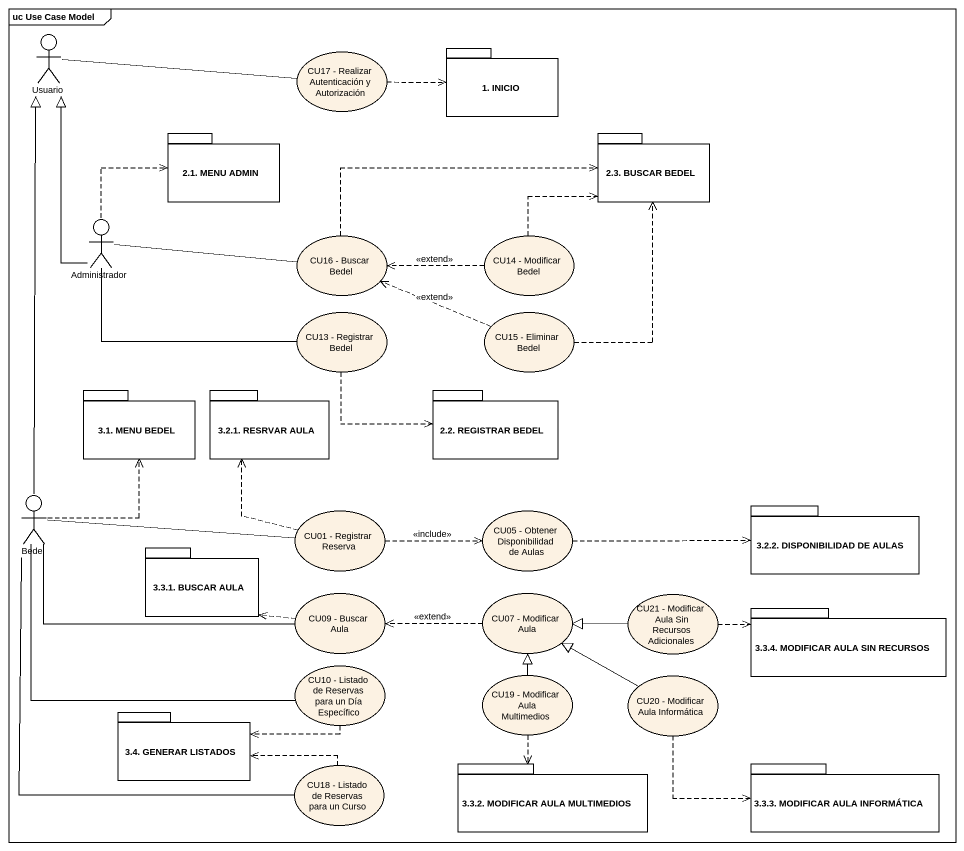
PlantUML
@startuml
mainframe uc Use Case Model
actor Usuario
usecase "CU17 - Realizar Autenticación y Autorización" as CU17_Realizar_Autenticación
package "1. INICIO" as p1_INICIO {
}
package "2.1. MENU ADMIN" as p2_1_MENU_ADMIN {
}
package "2.3. BUSCAR BEDEL" as p2_3_BUSCAR_BEDEL {
}
actor Administrador
usecase "CU16 - Buscar Bedel" as CU16_Buscar_Bedel
usecase "CU14 - Modificar Bedel" as CU14_Modificar_Bedel
usecase "CU13 - Registrar Bedel" as CU13_Registrar_Bedel
usecase "CU15 - Eliminar Bedel" as CU15_Eliminar_Bedel
package "3.1. MENU BEDEL" as p3_1_MENU_BEDEL {
}
package "3.2.1. RESRVAR AULA" as p3_2_1_RESRVAR_AULA {
}
package "2.2. REGISTRAR BEDEL" as p2_2_REGISTRAR_BEDEL {
}
actor Bedel
usecase "CU01 - Registrar Reserva" as CU01_Registrar_Reserva
usecase "CU05 - Obtener Disponibilidad de Aulas" as CU05_Obtener_Disponibilidad
package "3.2.2. DISPONIBILIDAD DE AULAS" as p3_2_2_DISPONIBILIDAD_DE {
}
package "3.3.1. BUSCAR AULA" as p3_3_1_BUSCAR_AULA {
}
usecase "CU09 - Buscar Aula" as CU09_Buscar_Aula
usecase "CU07 - Modificar Aula" as CU07_Modificar_Aula
usecase "CU21 - Modificar Aula Sin Recursos Adicionales" as CU21_Modificar_Aula_Sin
package "3.3.4. MODIFICAR AULA SIN RECURSOS" as p3_3_4_MODIFICAR_AULA_SIN {
}
usecase "CU10 - Listado de Reservas para un Día Específico" as CU10_Listado_de_Reservas
usecase "CU19 - Modificar Aula Multimedios" as CU19_Modificar_Aula
usecase "CU20 - Modificar Aula Informática" as CU20_Modificar_Aula
package "3.4. GENERAR LISTADOS" as p3_4_GENERAR_LISTADOS {
}
usecase "CU18 - Listado de Reservas para un Curso" as CU18_Listado_de_Reservas
package "3.3.2. MODIFICAR AULA MULTIMEDIOS" as p3_3_2_MODIFICAR_AULA {
}
package "3.3.3. MODIFICAR AULA INFORMÁTICA" as p3_3_3_MODIFICAR_AULA {
}
Usuario -right- CU17_Realizar_Autenticación
CU17_Realizar_Autenticación .right.> p1_INICIO
Administrador -up-|> Usuario
Administrador .up.> p2_1_MENU_ADMIN
Administrador -right- CU16_Buscar_Bedel
Administrador -right- CU13_Registrar_Bedel
CU16_Buscar_Bedel .right.> p2_3_BUSCAR_BEDEL
CU14_Modificar_Bedel .up.> p2_3_BUSCAR_BEDEL
CU14_Modificar_Bedel .left.> CU16_Buscar_Bedel : <<extend>>
CU13_Registrar_Bedel .right.> p2_2_REGISTRAR_BEDEL
CU15_Eliminar_Bedel .up.> p2_3_BUSCAR_BEDEL
CU15_Eliminar_Bedel .left.> CU16_Buscar_Bedel : <<extend>>
Bedel -up-|> Usuario
Bedel .up.> p3_1_MENU_BEDEL
Bedel -right- CU01_Registrar_Reserva
Bedel -right- CU09_Buscar_Aula
Bedel -right- CU10_Listado_de_Reservas
Bedel -- CU18_Listado_de_Reservas
CU01_Registrar_Reserva .up.> p3_2_1_RESRVAR_AULA
CU01_Registrar_Reserva .right.> CU05_Obtener_Disponibilidad : <<include>>
CU05_Obtener_Disponibilidad .right.> p3_2_2_DISPONIBILIDAD_DE
CU09_Buscar_Aula .left.> p3_3_1_BUSCAR_AULA
CU07_Modificar_Aula .left.> CU09_Buscar_Aula : <<extend>>
CU21_Modificar_Aula_Sin -left-|> CU07_Modificar_Aula
CU21_Modificar_Aula_Sin .right.> p3_3_4_MODIFICAR_AULA_SIN
CU10_Listado_de_Reservas .left.> p3_4_GENERAR_LISTADOS
CU19_Modificar_Aula -up-|> CU07_Modificar_Aula
CU19_Modificar_Aula ..> p3_3_2_MODIFICAR_AULA
CU20_Modificar_Aula -left-|> CU07_Modificar_Aula
CU20_Modificar_Aula .right.> p3_3_3_MODIFICAR_AULA
CU18_Listado_de_Reservas .left.> p3_4_GENERAR_LISTADOS
@enduml
